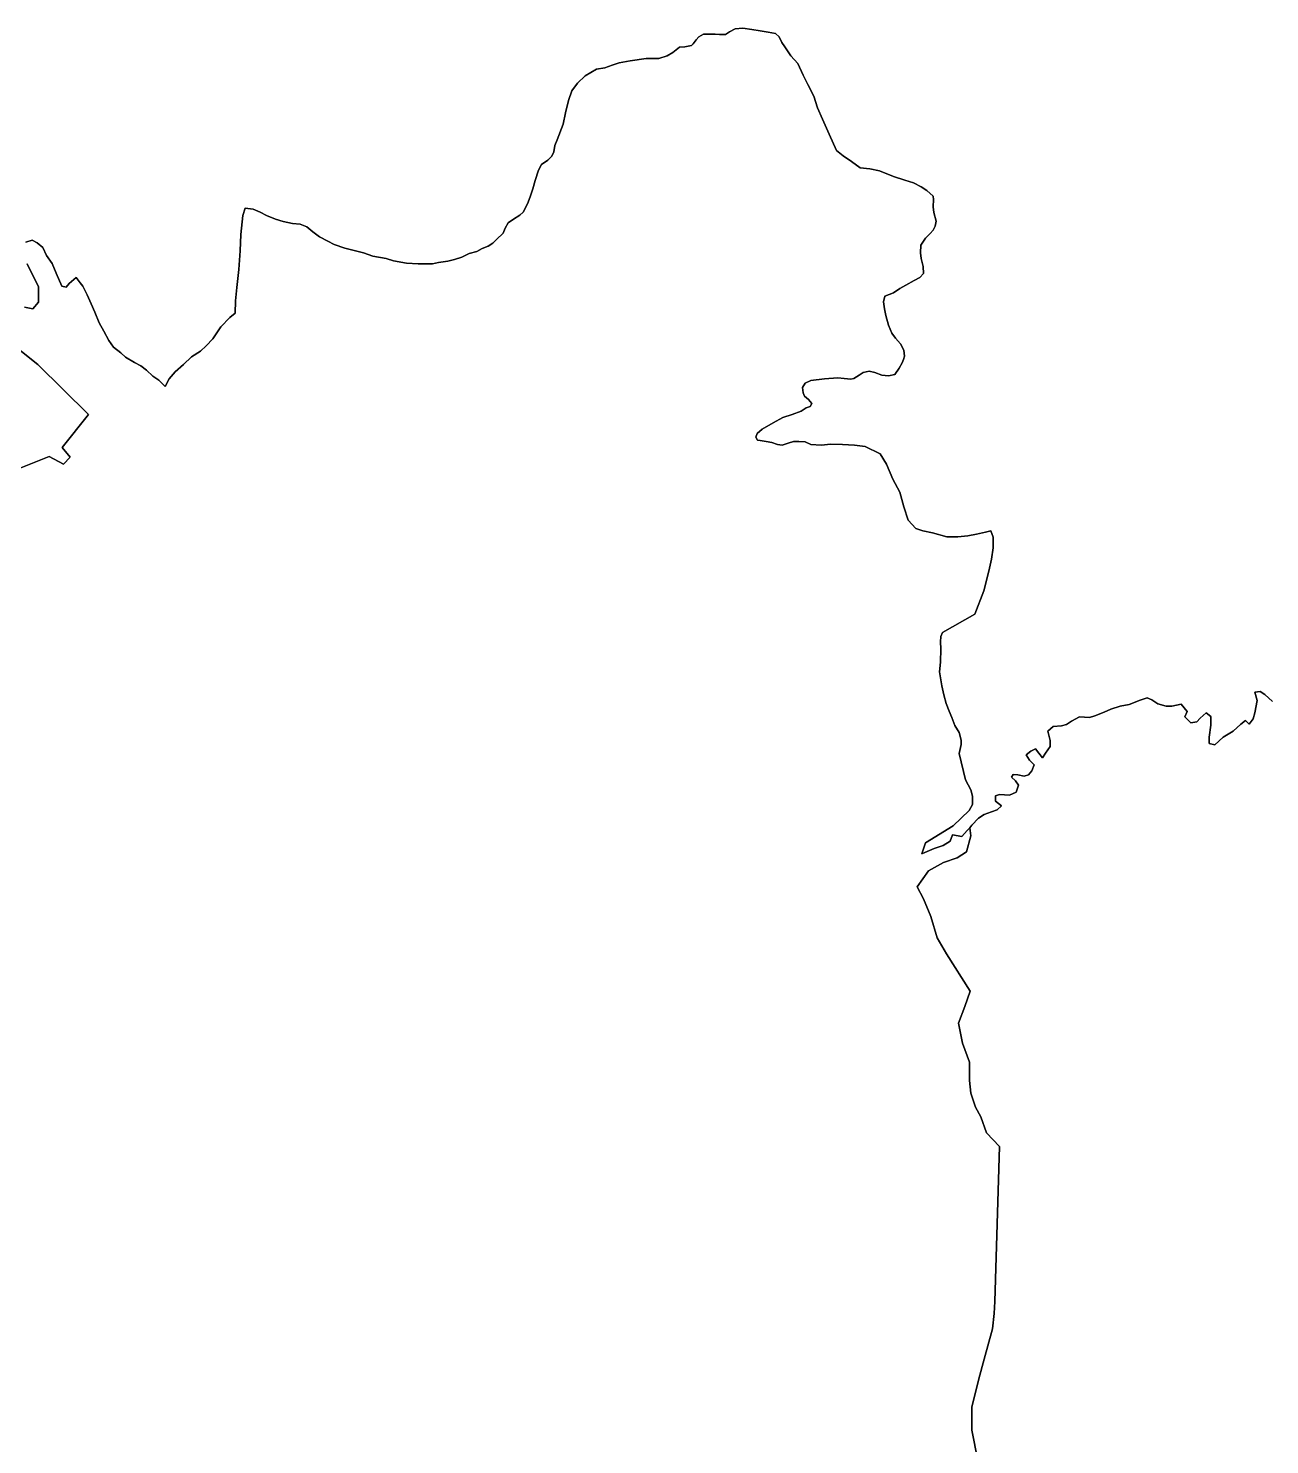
# Model space of a CAD drawing. Header units: inches. Extents: x 33.9 to 41.9, y -4.8 to 5.4.
# Drawn here: x 34.5007 to 34.5759, y 0.0525 to 0.1383 of the extents above; entities that cross this region are included whole.
import ezdxf

# ---------------------------------------------------------------- set-up
doc = ezdxf.new("R2010")
doc.units = ezdxf.units.IN
doc.header["$MEASUREMENT"] = 0
doc.layers.add('Counties', color=7, linetype='Continuous')

msp = doc.modelspace()

# ---------------------------------------------------------------- linework, layer by layer
at = {"layer": 'Counties'}
for points in [[(34.500536, 0.125303), (34.500908, 0.125436), (34.501227, 0.125276), (34.501572, 0.124981), (34.501785, 0.1245), (34.50213, 0.124019), (34.502369, 0.12343), (34.502714, 0.122655), (34.502979, 0.122575), (34.503166, 0.122815), (34.503591, 0.123163), (34.50383, 0.122842), (34.503989, 0.122655), (34.504255, 0.12212), (34.504494, 0.121585), (34.504719, 0.121064), (34.504985, 0.120422), (34.50525, 0.119914), (34.505569, 0.119352), (34.505835, 0.118951), (34.506286, 0.118603), (34.506578, 0.118336), (34.507109, 0.118015), (34.507508, 0.117828), (34.507853, 0.11756), (34.508225, 0.117186), (34.508597, 0.116945), (34.508968, 0.116571), (34.509208, 0.117025), (34.50958, 0.117453), (34.510084, 0.117907), (34.510563, 0.118362), (34.511121, 0.118709), (34.511466, 0.11903), (34.511865, 0.119458), (34.512343, 0.12018), (34.512901, 0.120741), (34.51322, 0.121009), (34.513246, 0.121757), (34.513326, 0.12256), (34.513433, 0.123656), (34.513513, 0.124779), (34.513566, 0.125768), (34.513672, 0.126918), (34.513832, 0.127373), (34.51431, 0.127319), (34.514735, 0.127132), (34.515107, 0.126918), (34.515665, 0.126704), (34.516116, 0.12657), (34.516701, 0.126436), (34.517152, 0.12641), (34.517551, 0.126249), (34.517923, 0.125928), (34.518321, 0.125634), (34.518826, 0.125366), (34.519224, 0.125179), (34.519862, 0.124938), (34.52034, 0.124831), (34.521004, 0.124671), (34.521562, 0.124457), (34.522358, 0.124323), (34.52281, 0.124189), (34.523607, 0.124029), (34.524298, 0.124002), (34.525174, 0.124002), (34.525546, 0.124082), (34.526104, 0.124162), (34.526503, 0.124269), (34.526954, 0.124403), (34.527406, 0.124616), (34.527857, 0.12475), (34.528176, 0.124937), (34.528548, 0.125071), (34.52884, 0.125258), (34.529053, 0.125472), (34.529451, 0.125846), (34.529584, 0.126167), (34.52977, 0.126488), (34.530089, 0.126702), (34.530461, 0.126942), (34.530673, 0.127129), (34.530939, 0.127637), (34.531099, 0.128065), (34.531258, 0.128547), (34.531391, 0.129055), (34.531604, 0.12967), (34.53179, 0.130017), (34.532162, 0.130285), (34.532401, 0.130525), (34.532534, 0.130793), (34.532587, 0.131167), (34.53272, 0.131515), (34.533092, 0.13245), (34.533225, 0.133146), (34.533411, 0.133894), (34.533624, 0.134483), (34.533969, 0.134937), (34.534421, 0.135392), (34.535112, 0.135793), (34.535616, 0.135873), (34.536068, 0.136033), (34.536493, 0.136167), (34.537144, 0.136287), (34.538127, 0.136447), (34.538897, 0.136447), (34.539402, 0.136607), (34.539747, 0.136795), (34.540145, 0.137115), (34.540464, 0.137142), (34.540863, 0.137222), (34.540969, 0.137329), (34.541155, 0.13757), (34.541314, 0.137757), (34.541607, 0.137917), (34.541899, 0.137917), (34.542298, 0.137917), (34.542563, 0.137891), (34.542935, 0.13789), (34.543174, 0.138051), (34.543519, 0.138238), (34.543971, 0.138265), (34.544529, 0.138184), (34.545034, 0.138104), (34.545512, 0.138024), (34.545963, 0.137943), (34.546176, 0.137756), (34.546335, 0.137409), (34.546521, 0.137141), (34.546893, 0.136606), (34.547318, 0.136125), (34.547636, 0.13543), (34.547928, 0.134868), (34.548274, 0.134146), (34.548513, 0.133451), (34.548805, 0.132755), (34.549203, 0.131846), (34.549654, 0.130857), (34.550053, 0.130536), (34.550557, 0.130188), (34.551088, 0.129814), (34.551673, 0.12976), (34.552257, 0.129626), (34.553107, 0.129279), (34.553798, 0.129064), (34.554329, 0.128904), (34.554781, 0.128663), (34.555126, 0.128449), (34.555511, 0.128088), (34.555538, 0.127901), (34.555511, 0.127446), (34.555564, 0.127099), (34.555697, 0.126591), (34.555643, 0.12627), (34.555511, 0.126029), (34.555325, 0.125842), (34.555059, 0.125548), (34.554767, 0.12512), (34.55474, 0.124666), (34.554793, 0.124318), (34.554899, 0.123837), (34.554926, 0.123409), (34.554713, 0.123168), (34.554368, 0.122981), (34.553863, 0.122714), (34.553491, 0.1225), (34.553119, 0.122232), (34.552588, 0.122045), (34.552508, 0.121698), (34.552561, 0.12127), (34.552641, 0.120869), (34.5528, 0.12028), (34.553013, 0.119799), (34.553238, 0.119492), (34.55353, 0.119144), (34.553743, 0.118769), (34.553769, 0.118395), (34.553716, 0.118208), (34.553636, 0.117994), (34.55345, 0.117673), (34.553185, 0.117299), (34.552813, 0.117219), (34.552414, 0.117246), (34.551989, 0.117406), (34.551644, 0.117486), (34.551272, 0.117406), (34.551033, 0.117246), (34.550714, 0.117059), (34.550528, 0.117005), (34.55013, 0.117059), (34.549731, 0.117085), (34.548934, 0.117032), (34.548111, 0.116925), (34.547766, 0.116765), (34.547606, 0.116498), (34.547632, 0.116177), (34.547712, 0.115989), (34.547951, 0.115775), (34.548164, 0.115535), (34.548057, 0.115348), (34.547818, 0.115267), (34.547526, 0.11508), (34.546968, 0.114866), (34.54641, 0.114679), (34.545826, 0.114359), (34.545162, 0.113984), (34.544843, 0.113717), (34.544763, 0.113503), (34.544869, 0.113316), (34.545028, 0.113289), (34.5454, 0.113236), (34.545746, 0.113182), (34.546091, 0.113048), (34.546357, 0.113022), (34.546729, 0.113128), (34.547047, 0.113235), (34.547366, 0.113235), (34.547765, 0.113208), (34.54811, 0.113048), (34.548721, 0.113021), (34.549305, 0.113075), (34.550023, 0.113048), (34.55074, 0.113021), (34.551404, 0.11294), (34.552307, 0.112486), (34.552679, 0.111871), (34.553077, 0.110961), (34.553502, 0.110159), (34.553741, 0.109277), (34.554006, 0.108474), (34.554458, 0.107966), (34.554883, 0.107833), (34.555467, 0.107699), (34.556344, 0.107458), (34.557008, 0.107458), (34.557619, 0.107511), (34.55815, 0.107618), (34.558695, 0.107738), (34.559013, 0.107819), (34.559146, 0.107444), (34.559146, 0.106802), (34.55904, 0.106107), (34.55888, 0.105385), (34.558588, 0.104182), (34.55805, 0.102784), (34.55609, 0.101669), (34.555984, 0.101428), (34.555957, 0.101107), (34.555984, 0.100679), (34.555957, 0.099877), (34.555904, 0.099289), (34.556037, 0.098433), (34.556169, 0.097898), (34.556302, 0.097364), (34.556488, 0.096909), (34.556647, 0.096508), (34.556833, 0.096026), (34.557099, 0.095599), (34.557205, 0.095144), (34.557204, 0.094877), (34.557098, 0.094342), (34.557471, 0.092748), (34.557792, 0.092138), (34.557899, 0.091743), (34.557899, 0.091241), (34.557694, 0.09088), (34.556722, 0.089949), (34.555052, 0.088914), (34.554832, 0.088262), (34.55501, 0.088334), (34.555581, 0.088585), (34.556116, 0.088764), (34.556543, 0.089016), (34.556686, 0.08941), (34.557257, 0.089303), (34.557578, 0.089661), (34.557737, 0.089841), (34.55779, 0.089339), (34.55754, 0.08837), (34.55697, 0.088011), (34.55615, 0.087724), (34.555223, 0.087222), (34.554545, 0.086253), (34.554937, 0.085535), (34.555365, 0.084458), (34.555757, 0.083166), (34.556327, 0.082197), (34.557754, 0.079935), (34.557433, 0.079002), (34.557041, 0.077997), (34.55729, 0.076777), (34.557718, 0.075628), (34.557718, 0.074515), (34.557789, 0.073762), (34.558074, 0.0729), (34.558395, 0.072326), (34.558752, 0.071357), (34.559536, 0.070531), (34.55925, 0.061127), (34.559215, 0.060409), (34.559108, 0.059476), (34.558608, 0.057645), (34.558288, 0.056461), (34.55786, 0.054738), (34.55786, 0.053338), (34.558216, 0.051508)], [(34.576084, 0.09748), (34.575621, 0.097911), (34.575335, 0.09809), (34.575015, 0.098055), (34.575157, 0.097552), (34.575014, 0.096798), (34.574907, 0.096439), (34.574658, 0.096116), (34.574444, 0.096332), (34.574159, 0.096117), (34.573695, 0.095686), (34.573089, 0.095327), (34.57259, 0.094861), (34.572233, 0.094933), (34.572233, 0.095327), (34.57234, 0.096045), (34.57234, 0.096583), (34.572055, 0.096799), (34.571699, 0.096476), (34.571485, 0.096261), (34.571128, 0.096189), (34.570772, 0.096548), (34.570914, 0.096871), (34.570534, 0.097321), (34.569987, 0.097196), (34.56963, 0.097196), (34.569131, 0.09734), (34.568774, 0.097591), (34.568489, 0.097699), (34.568061, 0.097556), (34.567384, 0.097304), (34.566849, 0.097197), (34.566279, 0.097018), (34.565887, 0.096838), (34.565316, 0.096623), (34.564995, 0.096515), (34.564389, 0.096551), (34.56389, 0.0963), (34.563604, 0.096085), (34.563283, 0.096013), (34.562784, 0.095977), (34.562463, 0.09569), (34.562606, 0.095116), (34.562606, 0.094757), (34.56232, 0.094362), (34.562142, 0.094075), (34.561928, 0.094362), (34.561714, 0.094614), (34.561429, 0.09447), (34.561144, 0.094255), (34.561358, 0.093932), (34.561643, 0.093645), (34.5615, 0.093286), (34.561286, 0.093035), (34.561037, 0.092963), (34.560645, 0.093035), (34.560359, 0.093071), (34.560252, 0.092891), (34.560502, 0.092676), (34.56068, 0.092425), (34.560537, 0.091994), (34.560145, 0.091814), (34.559539, 0.09185), (34.55929, 0.091779), (34.55929, 0.091456), (34.559646, 0.091169), (34.559396, 0.090917), (34.55904, 0.09081), (34.558612, 0.09063), (34.558255, 0.090415), (34.557863, 0.089984), (34.557737, 0.089841), (34.557578, 0.089661), (34.557257, 0.089303), (34.556686, 0.08941), (34.556543, 0.089016), (34.556116, 0.088764), (34.555581, 0.088585), (34.55501, 0.088334), (34.554832, 0.088262), (34.555052, 0.088914), (34.556722, 0.089949), (34.557694, 0.09088), (34.557899, 0.091241), (34.557899, 0.091743), (34.557792, 0.092138), (34.557471, 0.092748), (34.557098, 0.094342), (34.557204, 0.094877), (34.557205, 0.095144), (34.557099, 0.095599), (34.556833, 0.096026), (34.556647, 0.096508), (34.556488, 0.096909), (34.556302, 0.097364), (34.556169, 0.097898), (34.556037, 0.098433), (34.555904, 0.099289), (34.555957, 0.099877), (34.555984, 0.100679), (34.555957, 0.101107), (34.555984, 0.101428), (34.55609, 0.101669), (34.55805, 0.102784), (34.558588, 0.104182), (34.55888, 0.105385), (34.55904, 0.106107), (34.559146, 0.106802), (34.559146, 0.107444), (34.559013, 0.107819), (34.558695, 0.107738), (34.55815, 0.107618), (34.557619, 0.107511), (34.557008, 0.107458), (34.556344, 0.107458), (34.555467, 0.107699), (34.554883, 0.107833), (34.554458, 0.107966), (34.554006, 0.108474), (34.553741, 0.109277), (34.553502, 0.110159), (34.553077, 0.110961), (34.552679, 0.111871), (34.552307, 0.112486), (34.551404, 0.11294), (34.55074, 0.113021), (34.550023, 0.113048), (34.549305, 0.113075), (34.548721, 0.113021), (34.54811, 0.113048), (34.547765, 0.113208), (34.547366, 0.113235), (34.547047, 0.113235), (34.546729, 0.113128), (34.546357, 0.113022), (34.546091, 0.113048), (34.545746, 0.113182), (34.5454, 0.113236), (34.545028, 0.113289), (34.544869, 0.113316), (34.544763, 0.113503), (34.544843, 0.113717), (34.545162, 0.113984), (34.545826, 0.114359), (34.54641, 0.114679), (34.546968, 0.114866), (34.547526, 0.11508), (34.547818, 0.115267), (34.548057, 0.115348), (34.548164, 0.115535), (34.547951, 0.115775), (34.547712, 0.115989), (34.547632, 0.116177), (34.547606, 0.116498), (34.547766, 0.116765), (34.548111, 0.116925), (34.548934, 0.117032), (34.549731, 0.117085), (34.55013, 0.117059), (34.550528, 0.117005), (34.550714, 0.117059), (34.551033, 0.117246), (34.551272, 0.117406), (34.551644, 0.117486), (34.551989, 0.117406), (34.552414, 0.117246), (34.552813, 0.117219), (34.553185, 0.117299), (34.55345, 0.117673), (34.553636, 0.117994), (34.553716, 0.118208), (34.553769, 0.118395), (34.553743, 0.118769), (34.55353, 0.119144), (34.553238, 0.119492), (34.553013, 0.119799), (34.5528, 0.12028), (34.552641, 0.120869), (34.552561, 0.12127), (34.552508, 0.121698), (34.552588, 0.122045), (34.553119, 0.122232), (34.553491, 0.1225), (34.553863, 0.122714), (34.554368, 0.122981), (34.554713, 0.123168), (34.554926, 0.123409), (34.554899, 0.123837), (34.554793, 0.124318), (34.55474, 0.124666), (34.554767, 0.12512), (34.555059, 0.125548), (34.555325, 0.125842), (34.555511, 0.126029), (34.555643, 0.12627), (34.555697, 0.126591), (34.555564, 0.127099), (34.555511, 0.127446), (34.555538, 0.127901), (34.555511, 0.128088), (34.555126, 0.128449), (34.554781, 0.128663), (34.554329, 0.128904), (34.553798, 0.129064), (34.553107, 0.129279), (34.552257, 0.129626), (34.551673, 0.12976), (34.551088, 0.129814), (34.550557, 0.130188), (34.550053, 0.130536), (34.549654, 0.130857), (34.549203, 0.131846), (34.548805, 0.132755), (34.548513, 0.133451), (34.548274, 0.134146), (34.547928, 0.134868), (34.547636, 0.13543), (34.547318, 0.136125), (34.546893, 0.136606), (34.546521, 0.137141), (34.546335, 0.137409), (34.546176, 0.137756), (34.545963, 0.137943), (34.545512, 0.138024), (34.545034, 0.138104), (34.544529, 0.138184), (34.543971, 0.138265), (34.543519, 0.138238), (34.543174, 0.138051), (34.542935, 0.13789), (34.542563, 0.137891), (34.542298, 0.137917), (34.541899, 0.137917), (34.541607, 0.137917), (34.541314, 0.137757), (34.541155, 0.13757), (34.540969, 0.137329), (34.540863, 0.137222), (34.540464, 0.137142), (34.540145, 0.137115), (34.539747, 0.136795), (34.539402, 0.136607), (34.538897, 0.136447), (34.538127, 0.136447), (34.537144, 0.136287), (34.536493, 0.136167), (34.536068, 0.136033), (34.535616, 0.135873), (34.535112, 0.135793), (34.534421, 0.135392), (34.533969, 0.134937), (34.533624, 0.134483), (34.533411, 0.133894), (34.533225, 0.133146), (34.533092, 0.13245), (34.53272, 0.131515), (34.532587, 0.131167), (34.532534, 0.130793), (34.532401, 0.130525), (34.532162, 0.130285), (34.53179, 0.130017), (34.531604, 0.12967), (34.531391, 0.129055), (34.531258, 0.128547), (34.531099, 0.128065), (34.530939, 0.127637), (34.530673, 0.127129), (34.530461, 0.126942), (34.530089, 0.126702), (34.52977, 0.126488), (34.529584, 0.126167), (34.529451, 0.125846), (34.529053, 0.125472), (34.52884, 0.125258), (34.528548, 0.125071), (34.528176, 0.124937), (34.527857, 0.12475), (34.527406, 0.124616), (34.526954, 0.124403), (34.526503, 0.124269), (34.526104, 0.124162), (34.525546, 0.124082), (34.525174, 0.124002), (34.524298, 0.124002), (34.523607, 0.124029), (34.52281, 0.124189), (34.522358, 0.124323), (34.521562, 0.124457), (34.521004, 0.124671), (34.52034, 0.124831), (34.519862, 0.124938), (34.519224, 0.125179), (34.518826, 0.125366), (34.518321, 0.125634), (34.517923, 0.125928), (34.517551, 0.126249), (34.517152, 0.12641), (34.516701, 0.126436), (34.516116, 0.12657), (34.515665, 0.126704), (34.515107, 0.126918), (34.514735, 0.127132), (34.51431, 0.127319), (34.513832, 0.127373), (34.513672, 0.126918), (34.513566, 0.125768), (34.513513, 0.124779), (34.513433, 0.123656), (34.513326, 0.12256), (34.513246, 0.121757), (34.51322, 0.121009), (34.512901, 0.120741), (34.512343, 0.12018), (34.511865, 0.119458), (34.511466, 0.11903), (34.511121, 0.118709), (34.510563, 0.118362), (34.510084, 0.117907), (34.50958, 0.117453), (34.509208, 0.117025), (34.508968, 0.116571), (34.508597, 0.116945), (34.508225, 0.117186), (34.507853, 0.11756), (34.507508, 0.117828), (34.507109, 0.118015), (34.506578, 0.118336), (34.506286, 0.118603), (34.505835, 0.118951), (34.505569, 0.119352), (34.50525, 0.119914), (34.504985, 0.120422), (34.504719, 0.121064), (34.504494, 0.121585), (34.504255, 0.12212), (34.503989, 0.122655), (34.50383, 0.122842), (34.503591, 0.123163), (34.503166, 0.122815), (34.502979, 0.122575), (34.502714, 0.122655), (34.502369, 0.12343), (34.50213, 0.124019), (34.501785, 0.1245), (34.501572, 0.124981), (34.501227, 0.125276), (34.500908, 0.125436), (34.500536, 0.125303)], [(34.500536, 0.125303), (34.500908, 0.125436), (34.501227, 0.125276), (34.501572, 0.124981), (34.501785, 0.1245), (34.50213, 0.124019), (34.502369, 0.12343), (34.502714, 0.122655), (34.502979, 0.122575), (34.503166, 0.122815), (34.503591, 0.123163), (34.50383, 0.122842), (34.503989, 0.122655), (34.504255, 0.12212), (34.504494, 0.121585), (34.504719, 0.121064), (34.504985, 0.120422), (34.50525, 0.119914), (34.505569, 0.119352), (34.505835, 0.118951), (34.506286, 0.118603), (34.506578, 0.118336), (34.507109, 0.118015), (34.507508, 0.117828), (34.507853, 0.11756), (34.508225, 0.117186), (34.508597, 0.116945), (34.508968, 0.116571), (34.509208, 0.117025), (34.50958, 0.117453), (34.510084, 0.117907), (34.510563, 0.118362), (34.511121, 0.118709), (34.511466, 0.11903), (34.511865, 0.119458), (34.512343, 0.12018), (34.512901, 0.120741), (34.51322, 0.121009), (34.513246, 0.121757), (34.513326, 0.12256), (34.513433, 0.123656), (34.513513, 0.124779), (34.513566, 0.125768), (34.513672, 0.126918), (34.513832, 0.127373), (34.51431, 0.127319), (34.514735, 0.127132), (34.515107, 0.126918), (34.515665, 0.126704), (34.516116, 0.12657), (34.516701, 0.126436), (34.517152, 0.12641), (34.517551, 0.126249), (34.517923, 0.125928), (34.518321, 0.125634), (34.518826, 0.125366), (34.519224, 0.125179), (34.519862, 0.124938), (34.52034, 0.124831), (34.521004, 0.124671), (34.521562, 0.124457), (34.522358, 0.124323), (34.52281, 0.124189), (34.523607, 0.124029), (34.524298, 0.124002), (34.525174, 0.124002), (34.525546, 0.124082), (34.526104, 0.124162), (34.526503, 0.124269), (34.526954, 0.124403), (34.527406, 0.124616), (34.527857, 0.12475), (34.528176, 0.124937), (34.528548, 0.125071), (34.52884, 0.125258), (34.529053, 0.125472), (34.529451, 0.125846), (34.529584, 0.126167), (34.52977, 0.126488), (34.530089, 0.126702), (34.530461, 0.126942), (34.530673, 0.127129), (34.530939, 0.127637), (34.531099, 0.128065), (34.531258, 0.128547), (34.531391, 0.129055), (34.531604, 0.12967), (34.53179, 0.130017), (34.532162, 0.130285), (34.532401, 0.130525), (34.532534, 0.130793), (34.532587, 0.131167), (34.53272, 0.131515), (34.533092, 0.13245), (34.533225, 0.133146), (34.533411, 0.133894), (34.533624, 0.134483), (34.533969, 0.134937), (34.534421, 0.135392), (34.535112, 0.135793), (34.535616, 0.135873), (34.536068, 0.136033), (34.536493, 0.136167), (34.537144, 0.136287), (34.538127, 0.136447), (34.538897, 0.136447), (34.539402, 0.136607), (34.539747, 0.136795), (34.540145, 0.137115), (34.540464, 0.137142), (34.540863, 0.137222), (34.540969, 0.137329), (34.541155, 0.13757), (34.541314, 0.137757), (34.541607, 0.137917), (34.541899, 0.137917), (34.542298, 0.137917), (34.542563, 0.137891), (34.542935, 0.13789), (34.543174, 0.138051), (34.543519, 0.138238), (34.543971, 0.138265), (34.544529, 0.138184), (34.545034, 0.138104), (34.545512, 0.138024), (34.545963, 0.137943), (34.546176, 0.137756), (34.546335, 0.137409), (34.546521, 0.137141), (34.546893, 0.136606), (34.547318, 0.136125), (34.547636, 0.13543), (34.547928, 0.134868), (34.548274, 0.134146), (34.548513, 0.133451), (34.548805, 0.132755), (34.549203, 0.131846), (34.549654, 0.130857), (34.550053, 0.130536), (34.550557, 0.130188), (34.551088, 0.129814), (34.551673, 0.12976), (34.552257, 0.129626), (34.553107, 0.129279), (34.553798, 0.129064), (34.554329, 0.128904), (34.554781, 0.128663), (34.555126, 0.128449), (34.555511, 0.128088), (34.555538, 0.127901), (34.555511, 0.127446), (34.555564, 0.127099), (34.555697, 0.126591), (34.555643, 0.12627), (34.555511, 0.126029), (34.555325, 0.125842), (34.555059, 0.125548), (34.554767, 0.12512), (34.55474, 0.124666), (34.554793, 0.124318), (34.554899, 0.123837), (34.554926, 0.123409), (34.554713, 0.123168), (34.554368, 0.122981), (34.553863, 0.122714), (34.553491, 0.1225), (34.553119, 0.122232), (34.552588, 0.122045), (34.552508, 0.121698), (34.552561, 0.12127), (34.552641, 0.120869), (34.5528, 0.12028), (34.553013, 0.119799), (34.553238, 0.119492), (34.55353, 0.119144), (34.553743, 0.118769), (34.553769, 0.118395), (34.553716, 0.118208), (34.553636, 0.117994), (34.55345, 0.117673), (34.553185, 0.117299), (34.552813, 0.117219), (34.552414, 0.117246), (34.551989, 0.117406), (34.551644, 0.117486), (34.551272, 0.117406), (34.551033, 0.117246), (34.550714, 0.117059), (34.550528, 0.117005), (34.55013, 0.117059), (34.549731, 0.117085), (34.548934, 0.117032), (34.548111, 0.116925), (34.547766, 0.116765), (34.547606, 0.116498), (34.547632, 0.116177), (34.547712, 0.115989), (34.547951, 0.115775), (34.548164, 0.115535), (34.548057, 0.115348), (34.547818, 0.115267), (34.547526, 0.11508), (34.546968, 0.114866), (34.54641, 0.114679), (34.545826, 0.114359), (34.545162, 0.113984), (34.544843, 0.113717), (34.544763, 0.113503), (34.544869, 0.113316), (34.545028, 0.113289), (34.5454, 0.113236), (34.545746, 0.113182), (34.546091, 0.113048), (34.546357, 0.113022), (34.546729, 0.113128), (34.547047, 0.113235), (34.547366, 0.113235), (34.547765, 0.113208), (34.54811, 0.113048), (34.548721, 0.113021), (34.549305, 0.113075), (34.550023, 0.113048), (34.55074, 0.113021), (34.551404, 0.11294), (34.552307, 0.112486), (34.552679, 0.111871), (34.553077, 0.110961), (34.553502, 0.110159), (34.553741, 0.109277), (34.554006, 0.108474), (34.554458, 0.107966), (34.554883, 0.107833), (34.555467, 0.107699), (34.556344, 0.107458), (34.557008, 0.107458), (34.557619, 0.107511), (34.55815, 0.107618), (34.558695, 0.107738), (34.559013, 0.107819), (34.559146, 0.107444), (34.559146, 0.106802), (34.55904, 0.106107), (34.55888, 0.105385), (34.558588, 0.104182), (34.55805, 0.102784), (34.55609, 0.101669), (34.555984, 0.101428), (34.555957, 0.101107), (34.555984, 0.100679), (34.555957, 0.099877), (34.555904, 0.099289), (34.556037, 0.098433), (34.556169, 0.097898), (34.556302, 0.097364), (34.556488, 0.096909), (34.556647, 0.096508), (34.556833, 0.096026), (34.557099, 0.095599), (34.557205, 0.095144), (34.557204, 0.094877), (34.557098, 0.094342), (34.557471, 0.092748), (34.557792, 0.092138), (34.557899, 0.091743), (34.557899, 0.091241), (34.557694, 0.09088), (34.556722, 0.089949), (34.555052, 0.088914), (34.554832, 0.088262), (34.55501, 0.088334), (34.555581, 0.088585), (34.556116, 0.088764), (34.556543, 0.089016), (34.556686, 0.08941), (34.557257, 0.089303), (34.557578, 0.089661), (34.557737, 0.089841), (34.55779, 0.089339), (34.55754, 0.08837), (34.55697, 0.088011), (34.55615, 0.087724), (34.555223, 0.087222), (34.554545, 0.086253), (34.554937, 0.085535), (34.555365, 0.084458), (34.555757, 0.083166), (34.556327, 0.082197), (34.557754, 0.079935), (34.557433, 0.079002), (34.557041, 0.077997), (34.55729, 0.076777), (34.557718, 0.075628), (34.557718, 0.074515), (34.557789, 0.073762), (34.558074, 0.0729), (34.558395, 0.072326), (34.558752, 0.071357), (34.559536, 0.070531), (34.55925, 0.061127), (34.559215, 0.060409), (34.559108, 0.059476), (34.558608, 0.057645), (34.558288, 0.056461), (34.55786, 0.054738), (34.55786, 0.053338), (34.558216, 0.051508)], [(34.576084, 0.09748), (34.575621, 0.097911), (34.575335, 0.09809), (34.575015, 0.098055), (34.575157, 0.097552), (34.575014, 0.096798), (34.574907, 0.096439), (34.574658, 0.096116), (34.574444, 0.096332), (34.574159, 0.096117), (34.573695, 0.095686), (34.573089, 0.095327), (34.57259, 0.094861), (34.572233, 0.094933), (34.572233, 0.095327), (34.57234, 0.096045), (34.57234, 0.096583), (34.572055, 0.096799), (34.571699, 0.096476), (34.571485, 0.096261), (34.571128, 0.096189), (34.570772, 0.096548), (34.570914, 0.096871), (34.570534, 0.097321), (34.569987, 0.097196), (34.56963, 0.097196), (34.569131, 0.09734), (34.568774, 0.097591), (34.568489, 0.097699), (34.568061, 0.097556), (34.567384, 0.097304), (34.566849, 0.097197), (34.566279, 0.097018), (34.565887, 0.096838), (34.565316, 0.096623), (34.564995, 0.096515), (34.564389, 0.096551), (34.56389, 0.0963), (34.563604, 0.096085), (34.563283, 0.096013), (34.562784, 0.095977), (34.562463, 0.09569), (34.562606, 0.095116), (34.562606, 0.094757), (34.56232, 0.094362), (34.562142, 0.094075), (34.561928, 0.094362), (34.561714, 0.094614), (34.561429, 0.09447), (34.561144, 0.094255), (34.561358, 0.093932), (34.561643, 0.093645), (34.5615, 0.093286), (34.561286, 0.093035), (34.561037, 0.092963), (34.560645, 0.093035), (34.560359, 0.093071), (34.560252, 0.092891), (34.560502, 0.092676), (34.56068, 0.092425), (34.560537, 0.091994), (34.560145, 0.091814), (34.559539, 0.09185), (34.55929, 0.091779), (34.55929, 0.091456), (34.559646, 0.091169), (34.559396, 0.090917), (34.55904, 0.09081), (34.558612, 0.09063), (34.558255, 0.090415), (34.557863, 0.089984), (34.557737, 0.089841), (34.557578, 0.089661), (34.557257, 0.089303), (34.556686, 0.08941), (34.556543, 0.089016), (34.556116, 0.088764), (34.555581, 0.088585), (34.55501, 0.088334), (34.554832, 0.088262), (34.555052, 0.088914), (34.556722, 0.089949), (34.557694, 0.09088), (34.557899, 0.091241), (34.557899, 0.091743), (34.557792, 0.092138), (34.557471, 0.092748), (34.557098, 0.094342), (34.557204, 0.094877), (34.557205, 0.095144), (34.557099, 0.095599), (34.556833, 0.096026), (34.556647, 0.096508), (34.556488, 0.096909), (34.556302, 0.097364), (34.556169, 0.097898), (34.556037, 0.098433), (34.555904, 0.099289), (34.555957, 0.099877), (34.555984, 0.100679), (34.555957, 0.101107), (34.555984, 0.101428), (34.55609, 0.101669), (34.55805, 0.102784), (34.558588, 0.104182), (34.55888, 0.105385), (34.55904, 0.106107), (34.559146, 0.106802), (34.559146, 0.107444), (34.559013, 0.107819), (34.558695, 0.107738), (34.55815, 0.107618), (34.557619, 0.107511), (34.557008, 0.107458), (34.556344, 0.107458), (34.555467, 0.107699), (34.554883, 0.107833), (34.554458, 0.107966), (34.554006, 0.108474), (34.553741, 0.109277), (34.553502, 0.110159), (34.553077, 0.110961), (34.552679, 0.111871), (34.552307, 0.112486), (34.551404, 0.11294), (34.55074, 0.113021), (34.550023, 0.113048), (34.549305, 0.113075), (34.548721, 0.113021), (34.54811, 0.113048), (34.547765, 0.113208), (34.547366, 0.113235), (34.547047, 0.113235), (34.546729, 0.113128), (34.546357, 0.113022), (34.546091, 0.113048), (34.545746, 0.113182), (34.5454, 0.113236), (34.545028, 0.113289), (34.544869, 0.113316), (34.544763, 0.113503), (34.544843, 0.113717), (34.545162, 0.113984), (34.545826, 0.114359), (34.54641, 0.114679), (34.546968, 0.114866), (34.547526, 0.11508), (34.547818, 0.115267), (34.548057, 0.115348), (34.548164, 0.115535), (34.547951, 0.115775), (34.547712, 0.115989), (34.547632, 0.116177), (34.547606, 0.116498), (34.547766, 0.116765), (34.548111, 0.116925), (34.548934, 0.117032), (34.549731, 0.117085), (34.55013, 0.117059), (34.550528, 0.117005), (34.550714, 0.117059), (34.551033, 0.117246), (34.551272, 0.117406), (34.551644, 0.117486), (34.551989, 0.117406), (34.552414, 0.117246), (34.552813, 0.117219), (34.553185, 0.117299), (34.55345, 0.117673), (34.553636, 0.117994), (34.553716, 0.118208), (34.553769, 0.118395), (34.553743, 0.118769), (34.55353, 0.119144), (34.553238, 0.119492), (34.553013, 0.119799), (34.5528, 0.12028), (34.552641, 0.120869), (34.552561, 0.12127), (34.552508, 0.121698), (34.552588, 0.122045), (34.553119, 0.122232), (34.553491, 0.1225), (34.553863, 0.122714), (34.554368, 0.122981), (34.554713, 0.123168), (34.554926, 0.123409), (34.554899, 0.123837), (34.554793, 0.124318), (34.55474, 0.124666), (34.554767, 0.12512), (34.555059, 0.125548), (34.555325, 0.125842), (34.555511, 0.126029), (34.555643, 0.12627), (34.555697, 0.126591), (34.555564, 0.127099), (34.555511, 0.127446), (34.555538, 0.127901), (34.555511, 0.128088), (34.555126, 0.128449), (34.554781, 0.128663), (34.554329, 0.128904), (34.553798, 0.129064), (34.553107, 0.129279), (34.552257, 0.129626), (34.551673, 0.12976), (34.551088, 0.129814), (34.550557, 0.130188), (34.550053, 0.130536), (34.549654, 0.130857), (34.549203, 0.131846), (34.548805, 0.132755), (34.548513, 0.133451), (34.548274, 0.134146), (34.547928, 0.134868), (34.547636, 0.13543), (34.547318, 0.136125), (34.546893, 0.136606), (34.546521, 0.137141), (34.546335, 0.137409), (34.546176, 0.137756), (34.545963, 0.137943), (34.545512, 0.138024), (34.545034, 0.138104), (34.544529, 0.138184), (34.543971, 0.138265), (34.543519, 0.138238), (34.543174, 0.138051), (34.542935, 0.13789), (34.542563, 0.137891), (34.542298, 0.137917), (34.541899, 0.137917), (34.541607, 0.137917), (34.541314, 0.137757), (34.541155, 0.13757), (34.540969, 0.137329), (34.540863, 0.137222), (34.540464, 0.137142), (34.540145, 0.137115), (34.539747, 0.136795), (34.539402, 0.136607), (34.538897, 0.136447), (34.538127, 0.136447), (34.537144, 0.136287), (34.536493, 0.136167), (34.536068, 0.136033), (34.535616, 0.135873), (34.535112, 0.135793), (34.534421, 0.135392), (34.533969, 0.134937), (34.533624, 0.134483), (34.533411, 0.133894), (34.533225, 0.133146), (34.533092, 0.13245), (34.53272, 0.131515), (34.532587, 0.131167), (34.532534, 0.130793), (34.532401, 0.130525), (34.532162, 0.130285), (34.53179, 0.130017), (34.531604, 0.12967), (34.531391, 0.129055), (34.531258, 0.128547), (34.531099, 0.128065), (34.530939, 0.127637), (34.530673, 0.127129), (34.530461, 0.126942), (34.530089, 0.126702), (34.52977, 0.126488), (34.529584, 0.126167), (34.529451, 0.125846), (34.529053, 0.125472), (34.52884, 0.125258), (34.528548, 0.125071), (34.528176, 0.124937), (34.527857, 0.12475), (34.527406, 0.124616), (34.526954, 0.124403), (34.526503, 0.124269), (34.526104, 0.124162), (34.525546, 0.124082), (34.525174, 0.124002), (34.524298, 0.124002), (34.523607, 0.124029), (34.52281, 0.124189), (34.522358, 0.124323), (34.521562, 0.124457), (34.521004, 0.124671), (34.52034, 0.124831), (34.519862, 0.124938), (34.519224, 0.125179), (34.518826, 0.125366), (34.518321, 0.125634), (34.517923, 0.125928), (34.517551, 0.126249), (34.517152, 0.12641), (34.516701, 0.126436), (34.516116, 0.12657), (34.515665, 0.126704), (34.515107, 0.126918), (34.514735, 0.127132), (34.51431, 0.127319), (34.513832, 0.127373), (34.513672, 0.126918), (34.513566, 0.125768), (34.513513, 0.124779), (34.513433, 0.123656), (34.513326, 0.12256), (34.513246, 0.121757), (34.51322, 0.121009), (34.512901, 0.120741), (34.512343, 0.12018), (34.511865, 0.119458), (34.511466, 0.11903), (34.511121, 0.118709), (34.510563, 0.118362), (34.510084, 0.117907), (34.50958, 0.117453), (34.509208, 0.117025), (34.508968, 0.116571), (34.508597, 0.116945), (34.508225, 0.117186), (34.507853, 0.11756), (34.507508, 0.117828), (34.507109, 0.118015), (34.506578, 0.118336), (34.506286, 0.118603), (34.505835, 0.118951), (34.505569, 0.119352), (34.50525, 0.119914), (34.504985, 0.120422), (34.504719, 0.121064), (34.504494, 0.121585), (34.504255, 0.12212), (34.503989, 0.122655), (34.50383, 0.122842), (34.503591, 0.123163), (34.503166, 0.122815), (34.502979, 0.122575), (34.502714, 0.122655), (34.502369, 0.12343), (34.50213, 0.124019), (34.501785, 0.1245), (34.501572, 0.124981), (34.501227, 0.125276), (34.500908, 0.125436), (34.500536, 0.125303)], [(34.500456, 0.121372), (34.500961, 0.121265), (34.501306, 0.121666), (34.501306, 0.12188), (34.501306, 0.122201), (34.501306, 0.122602), (34.500616, 0.123992)], [(34.500616, 0.123992), (34.501306, 0.122602), (34.501306, 0.122201), (34.501306, 0.12188), (34.501306, 0.121666), (34.500961, 0.121265), (34.500456, 0.121372)], [(34.500456, 0.121372), (34.500961, 0.121265), (34.501306, 0.121666), (34.501306, 0.12188), (34.501306, 0.122201), (34.501306, 0.122602), (34.500616, 0.123992)], [(34.500616, 0.123992), (34.501306, 0.122602), (34.501306, 0.122201), (34.501306, 0.12188), (34.501306, 0.121666), (34.500961, 0.121265), (34.500456, 0.121372)], [(34.499723, 0.111438), (34.501942, 0.112333), (34.502818, 0.111852), (34.503217, 0.11228), (34.502739, 0.112868), (34.504333, 0.114873), (34.501252, 0.117895), (34.497082, 0.121212)], [(34.497082, 0.121212), (34.501252, 0.117895), (34.504333, 0.114873), (34.502739, 0.112868), (34.503217, 0.11228), (34.502818, 0.111852), (34.501942, 0.112333), (34.499723, 0.111438)], [(34.499723, 0.111438), (34.501942, 0.112333), (34.502818, 0.111852), (34.503217, 0.11228), (34.502739, 0.112868), (34.504333, 0.114873), (34.501252, 0.117895), (34.497082, 0.121212)], [(34.497082, 0.121212), (34.501252, 0.117895), (34.504333, 0.114873), (34.502739, 0.112868), (34.503217, 0.11228), (34.502818, 0.111852), (34.501942, 0.112333), (34.499723, 0.111438)], [(34.558216, 0.051508), (34.55786, 0.053338), (34.55786, 0.054738), (34.558288, 0.056461), (34.558608, 0.057645), (34.559108, 0.059476), (34.559215, 0.060409), (34.55925, 0.061127), (34.559536, 0.070531), (34.558752, 0.071357), (34.558395, 0.072326), (34.558074, 0.0729), (34.557789, 0.073762), (34.557718, 0.074515), (34.557718, 0.075628), (34.55729, 0.076777), (34.557041, 0.077997), (34.557433, 0.079002), (34.557754, 0.079935), (34.556327, 0.082197), (34.555757, 0.083166), (34.555365, 0.084458), (34.554937, 0.085535), (34.554545, 0.086253), (34.555223, 0.087222), (34.55615, 0.087724), (34.55697, 0.088011), (34.55754, 0.08837), (34.55779, 0.089339), (34.557737, 0.089841), (34.557863, 0.089984), (34.558255, 0.090415), (34.558612, 0.09063), (34.55904, 0.09081), (34.559396, 0.090917), (34.559646, 0.091169), (34.55929, 0.091456), (34.55929, 0.091779), (34.559539, 0.09185), (34.560145, 0.091814), (34.560537, 0.091994), (34.56068, 0.092425), (34.560502, 0.092676), (34.560252, 0.092891), (34.560359, 0.093071), (34.560645, 0.093035), (34.561037, 0.092963), (34.561286, 0.093035), (34.5615, 0.093286), (34.561643, 0.093645), (34.561358, 0.093932), (34.561144, 0.094255), (34.561429, 0.09447), (34.561714, 0.094614), (34.561928, 0.094362), (34.562142, 0.094075), (34.56232, 0.094362), (34.562606, 0.094757), (34.562606, 0.095116), (34.562463, 0.09569), (34.562784, 0.095977), (34.563283, 0.096013), (34.563604, 0.096085), (34.56389, 0.0963), (34.564389, 0.096551), (34.564995, 0.096515), (34.565316, 0.096623), (34.565887, 0.096838), (34.566279, 0.097018), (34.566849, 0.097197), (34.567384, 0.097304), (34.568061, 0.097556), (34.568489, 0.097699), (34.568774, 0.097591), (34.569131, 0.09734), (34.56963, 0.097196), (34.569987, 0.097196), (34.570534, 0.097321), (34.570914, 0.096871), (34.570772, 0.096548), (34.571128, 0.096189), (34.571485, 0.096261), (34.571699, 0.096476), (34.572055, 0.096799), (34.57234, 0.096583), (34.57234, 0.096045), (34.572233, 0.095327), (34.572233, 0.094933), (34.57259, 0.094861), (34.573089, 0.095327), (34.573695, 0.095686), (34.574159, 0.096117), (34.574444, 0.096332), (34.574658, 0.096116), (34.574907, 0.096439), (34.575014, 0.096798), (34.575157, 0.097552), (34.575015, 0.098055), (34.575335, 0.09809), (34.575621, 0.097911), (34.576084, 0.09748)], [(34.558216, 0.051508), (34.55786, 0.053338), (34.55786, 0.054738), (34.558288, 0.056461), (34.558608, 0.057645), (34.559108, 0.059476), (34.559215, 0.060409), (34.55925, 0.061127), (34.559536, 0.070531), (34.558752, 0.071357), (34.558395, 0.072326), (34.558074, 0.0729), (34.557789, 0.073762), (34.557718, 0.074515), (34.557718, 0.075628), (34.55729, 0.076777), (34.557041, 0.077997), (34.557433, 0.079002), (34.557754, 0.079935), (34.556327, 0.082197), (34.555757, 0.083166), (34.555365, 0.084458), (34.554937, 0.085535), (34.554545, 0.086253), (34.555223, 0.087222), (34.55615, 0.087724), (34.55697, 0.088011), (34.55754, 0.08837), (34.55779, 0.089339), (34.557737, 0.089841), (34.557863, 0.089984), (34.558255, 0.090415), (34.558612, 0.09063), (34.55904, 0.09081), (34.559396, 0.090917), (34.559646, 0.091169), (34.55929, 0.091456), (34.55929, 0.091779), (34.559539, 0.09185), (34.560145, 0.091814), (34.560537, 0.091994), (34.56068, 0.092425), (34.560502, 0.092676), (34.560252, 0.092891), (34.560359, 0.093071), (34.560645, 0.093035), (34.561037, 0.092963), (34.561286, 0.093035), (34.5615, 0.093286), (34.561643, 0.093645), (34.561358, 0.093932), (34.561144, 0.094255), (34.561429, 0.09447), (34.561714, 0.094614), (34.561928, 0.094362), (34.562142, 0.094075), (34.56232, 0.094362), (34.562606, 0.094757), (34.562606, 0.095116), (34.562463, 0.09569), (34.562784, 0.095977), (34.563283, 0.096013), (34.563604, 0.096085), (34.56389, 0.0963), (34.564389, 0.096551), (34.564995, 0.096515), (34.565316, 0.096623), (34.565887, 0.096838), (34.566279, 0.097018), (34.566849, 0.097197), (34.567384, 0.097304), (34.568061, 0.097556), (34.568489, 0.097699), (34.568774, 0.097591), (34.569131, 0.09734), (34.56963, 0.097196), (34.569987, 0.097196), (34.570534, 0.097321), (34.570914, 0.096871), (34.570772, 0.096548), (34.571128, 0.096189), (34.571485, 0.096261), (34.571699, 0.096476), (34.572055, 0.096799), (34.57234, 0.096583), (34.57234, 0.096045), (34.572233, 0.095327), (34.572233, 0.094933), (34.57259, 0.094861), (34.573089, 0.095327), (34.573695, 0.095686), (34.574159, 0.096117), (34.574444, 0.096332), (34.574658, 0.096116), (34.574907, 0.096439), (34.575014, 0.096798), (34.575157, 0.097552), (34.575015, 0.098055), (34.575335, 0.09809), (34.575621, 0.097911), (34.576084, 0.09748)]]:
    msp.add_lwpolyline(points, dxfattribs=at)

doc.saveas('drawing.dxf')
